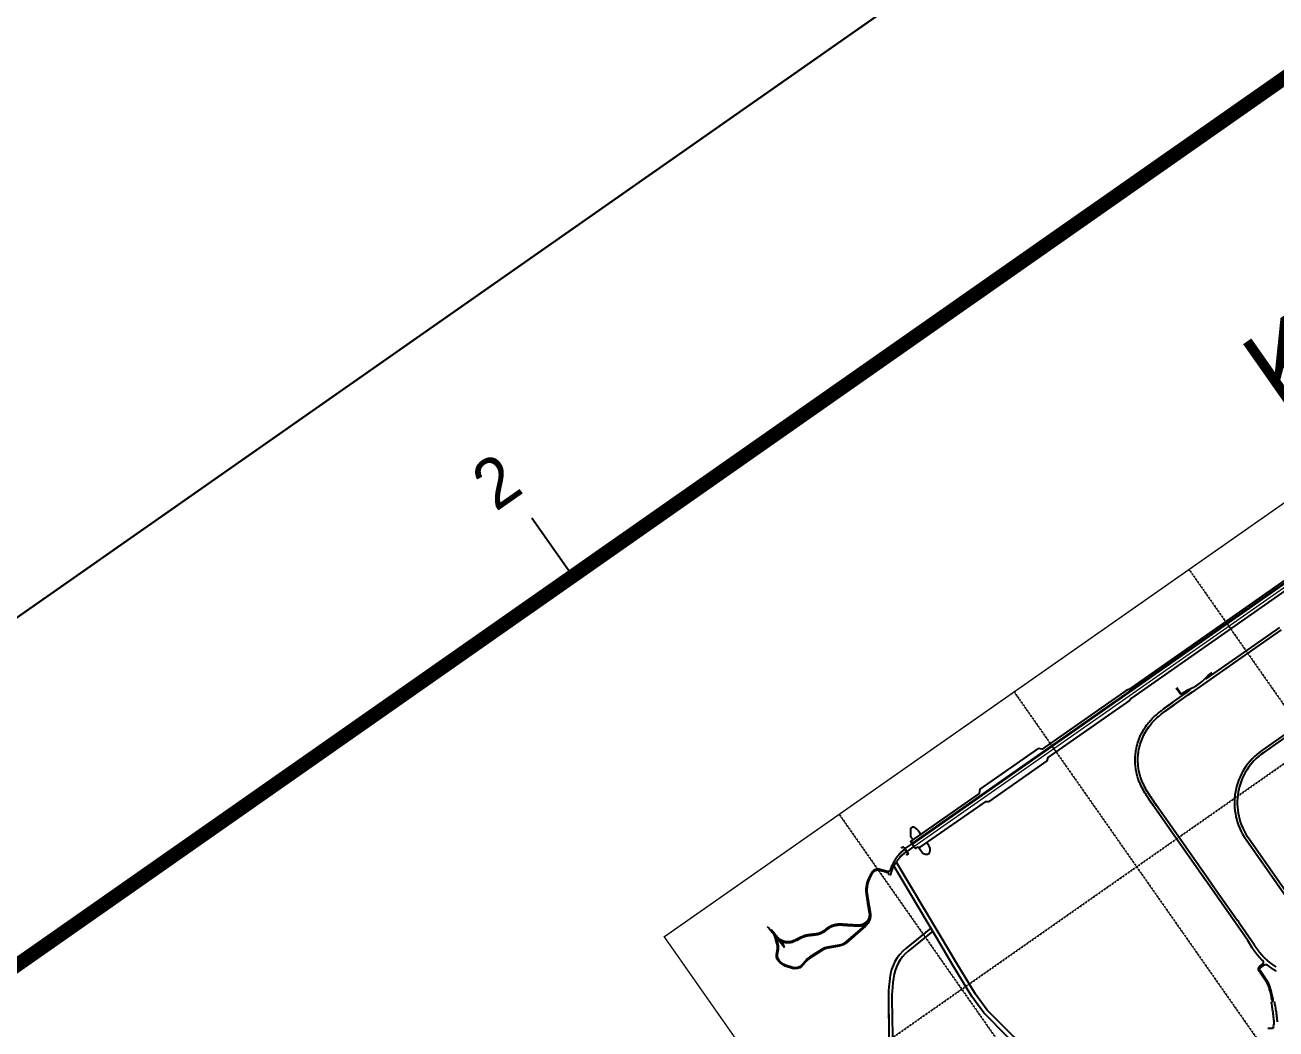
# Model space of a CAD drawing. Header units: millimetres. Extents: x 152904052 to 153933663, y 538271515 to 539240469.
# Drawn here: x 153434299 to 153522164, y 539100074 to 539170620 of the extents above; entities that cross this region are included whole.
import ezdxf
from ezdxf.enums import TextEntityAlignment as Align

# ---------------------------------------------------------------- set-up
doc = ezdxf.new("R2010")
doc.units = ezdxf.units.MM
doc.linetypes.add('HIDDEN', pattern=[5.08, 2.54, -2.54])
doc.layers.add('BORD', color=7, linetype='Continuous')
doc.layers.add('e-wire', color=4, linetype='Continuous')
doc.styles.add('IIAC FONT', font='Gulim.ttf')
doc.styles.add('굴림', font='Gulim.ttf')

# ---------------------------------------------------------------- blocks, each defined once
blk = doc.blocks.new('SHEET')
at = {"layer": 'e-wire', "color": 1, "true_color": 0xff0000}
blk.add_lwpolyline([(0, 0), (841, 0), (841, -594), (0, -594)], close=True, dxfattribs=at)

msp = doc.modelspace()

# ---------------------------------------------------------------- linework, layer by layer
at = {"layer": 'BORD', "color": 8, "linetype": 'HIDDEN', "ltscale": 5}
for p, q in [((153487800.9, 539094263.9), (153610673.7, 539180300.3)), ((153516059.1, 539132362.1), (153567681, 539058638.4)), ((153503771.8, 539123758.4), (153555393.7, 539050034.8)), ((153491484.5, 539115154.8), (153543106.4, 539041431.1))]:
    msp.add_line(p, q, dxfattribs=at)
at = {"layer": 'BORD'}
msp.add_line((153469903.2, 539135992.9), (153472771.1, 539131897.1), dxfattribs=at)
msp.add_lwpolyline([(153244756.3, 538271514.8), (153933663.1, 538753892.5), (153592958.7, 539240468.9), (152904051.9, 538758091.1)], close=True, dxfattribs=at)
for points, const_width in [([(153253763.5, 538302237.2), (152936002.2, 538756047.4), (153588047.2, 539212614.3), (153905808.6, 538758804)], 1000), ([(153479197.2, 539106551.1), (153602070.1, 539192587.6), (153653691.9, 539118863.9), (153530819.1, 539032827.5)], 100)]:
    msp.add_lwpolyline(points, close=True, dxfattribs=dict(at, const_width=const_width))
at = {"layer": 'BORD', "color": 133}
for points in [[(153554996.9, 539142649.5), (153537634.5, 539141035.2, 0.1302747), (153535229.4, 539140152.4), (153496595.8, 539113099.4)], [(153555015.4, 539142450.4), (153554741.3, 539142157.7), (153550360.2, 539141750.4), (153550161.9, 539141722.9), (153543988.6, 539141148.9), (153537679.4, 539140552.3, 0.1302752), (153535507.6, 539139755.1), (153512021.4, 539123309), (153511884, 539123156.6)]]:
    msp.add_lwpolyline(points, format="xyb", dxfattribs=at)
at = {"layer": 'BORD', "color": 137, "lineweight": 0, "flags": 128}
msp.add_lwpolyline([(153555004, 539142572.8), (153537641.6, 539140958.5, 0.1302747), (153535273.5, 539140089.3), (153496639.9, 539113036.3)], format="xyb", dxfattribs=at)
at = {"layer": 'BORD', "color": 133}
for points in [[(153535157.4, 539140268.7), (153511828, 539123934.1), (153511637.7, 539123857)], [(153511637.7, 539123857), (153505739.9, 539119727.1), (153505452.2, 539119789.4), (153501356.5, 539116921.4), (153501316.6, 539116629.7), (153496506.6, 539113261.5)], [(153511884, 539123156.6), (153506150, 539119141.4), (153506066.5, 539118912), (153501970.8, 539116044.1), (153501726.7, 539116044), (153497149.4, 539112838.8), (153496943.3, 539112834.9)], [(153496660.2, 539113369.1), (153496653.8, 539113379.9), (153496637.8, 539113406.6), (153496624, 539113429.5), (153496612, 539113449.2), (153496601.8, 539113466.1), (153496593.1, 539113480.5), (153496585.6, 539113492.9), (153496579.1, 539113503.6), (153496573.4, 539113513.2), (153496568.5, 539113521.7), (153496564.2, 539113529.4), (153496560.3, 539113536.4), (153496556.9, 539113542.8), (153496553.8, 539113548.8), (153496550.9, 539113554.7), (153496548, 539113560.4), (153496545.3, 539113566.2), (153496542.5, 539113572.1), (153496539.8, 539113578.1), (153496537.2, 539113584.2), (153496534.7, 539113590.4), (153496532.3, 539113596.6), (153496530.1, 539113603), (153496528, 539113609.3), (153496526.1, 539113615.9), (153496524.4, 539113623), (153496522.9, 539113631), (153496521.5, 539113640.5), (153496520.2, 539113651.9), (153496519.1, 539113665.7), (153496518, 539113682.3), (153496516.9, 539113702.2), (153496515.9, 539113725.6), (153496514.9, 539113752), (153496514, 539113780.5), (153496513.2, 539113810.3), (153496512.4, 539113840.6), (153496511.8, 539113870.7), (153496511.3, 539113899.7), (153496510.8, 539113926.9), (153496510.6, 539113951.5), (153496510.4, 539113973.6), (153496510.4, 539113993.4), (153496510.5, 539114011.1), (153496510.6, 539114026.7), (153496510.9, 539114040.6), (153496511.2, 539114052.8), (153496511.5, 539114063.6), (153496511.9, 539114073), (153496512.4, 539114081.4), (153496512.9, 539114088.8), (153496513.5, 539114095.5), (153496514.1, 539114101.7), (153496514.9, 539114107.4), (153496515.7, 539114112.9), (153496516.7, 539114118.4), (153496517.7, 539114124), (153496519, 539114129.7), (153496520.3, 539114135.6), (153496521.8, 539114141.4), (153496523.5, 539114147.3), (153496525.4, 539114153.2), (153496527.4, 539114159), (153496529.7, 539114164.8), (153496532.2, 539114170.4), (153496534.9, 539114175.9), (153496537.8, 539114181.3), (153496540.8, 539114186.6), (153496543.9, 539114191.6), (153496547.2, 539114196.5), (153496550.4, 539114201.2), (153496553.7, 539114205.6), (153496557, 539114209.8), (153496560.2, 539114213.8), (153496563.6, 539114217.5), (153496567, 539114221.2), (153496570.4, 539114224.7), (153496574, 539114228.1), (153496577.7, 539114231.4), (153496581.6, 539114234.7), (153496585.6, 539114237.9), (153496589.8, 539114241.2), (153496594.2, 539114244.4), (153496598.8, 539114247.5), (153496603.6, 539114250.5), (153496608.6, 539114253.4), (153496613.8, 539114256.2), (153496619.2, 539114258.9), (153496624.8, 539114261.4), (153496630.6, 539114263.7), (153496636.5, 539114265.8), (153496642.7, 539114267.8), (153496648.9, 539114269.5), (153496655.3, 539114270.9), (153496661.8, 539114272.1), (153496668.4, 539114273), (153496675, 539114273.6), (153496681.7, 539114274), (153496688.4, 539114274), (153496695.1, 539114273.7), (153496701.8, 539114273.2), (153496708.5, 539114272.4), (153496715.2, 539114271.3), (153496721.7, 539114269.8), (153496728.2, 539114268.1), (153496734.6, 539114266.2), (153496740.9, 539114264), (153496747.1, 539114261.6), (153496753.2, 539114259.1), (153496759.1, 539114256.4), (153496764.9, 539114253.6), (153496770.6, 539114250.8), (153496776.1, 539114247.9), (153496781.6, 539114244.9), (153496787, 539114241.8), (153496792.4, 539114238.5), (153496798, 539114235), (153496803.6, 539114231.3), (153496809.5, 539114227.3), (153496815.7, 539114223), (153496822.1, 539114218.4), (153496828.8, 539114213.4), (153496835.7, 539114208.2), (153496842.8, 539114202.7), (153496850, 539114197.1), (153496857.3, 539114191.3), (153496864.6, 539114185.4), (153496871.9, 539114179.4), (153496879.1, 539114173.4), (153496886.1, 539114167.4), (153496893.1, 539114161.4), (153496900, 539114155.4), (153496906.7, 539114149.3), (153496913.3, 539114143.3), (153496919.8, 539114137.3), (153496926.1, 539114131.3), (153496932.2, 539114125.2), (153496938.1, 539114119.2), (153496944, 539114113.2), (153496949.7, 539114107.2), (153496955.3, 539114101.2), (153496960.9, 539114095.2), (153496966.4, 539114089.1), (153496971.8, 539114083), (153496977.3, 539114076.8), (153496983, 539114070.2), (153496989.2, 539114062.6), (153496996.3, 539114053.7), (153497004.4, 539114043.1), (153497013.9, 539114030.3), (153497024.9, 539114014.8), (153497037.9, 539113996.2), (153497053.1, 539113974.2), (153497070.6, 539113948.6), (153497090.7, 539113919.1), (153497113.6, 539113885.7), (153497139.5, 539113848.2), (153497168.6, 539113806.4), (153497201.1, 539113760.2), (153497206.9, 539113751.9)], [(153496611.4, 539113335), (153496617.2, 539113326.8), (153496518.3, 539113257.5), (153496552.2, 539113161.6), (153496788.5, 539112824.1), (153496852.6, 539112771.3), (153496943.3, 539112834.9), (153496949.1, 539112826.7), (153496852.4, 539112759), (153496780.3, 539112818.4), (153496544, 539113155.9), (153496506.6, 539113261.5)], [(153497068.1, 539112837.2), (153497335.1, 539112463), (153497369.7, 539112433.9), (153497400.4, 539112412), (153497465.3, 539112378.5), (153497543.5, 539112356.1), (153497613.8, 539112349.5), (153497687.6, 539112358.5), (153497737.8, 539112371.6), (153497793.4, 539112397.2), (153497814.5, 539112414.8), (153497835.8, 539112445.7), (153497852.4, 539112487.3), (153497861.1, 539112528.6), (153497870.5, 539112608.2), (153497872.8, 539112680.4), (153497868.3, 539112748.3), (153497850.2, 539112822.7), (153497828, 539112875.8), (153497769.2, 539112975), (153497627.6, 539113173.6)], [(153496587.6, 539113093.6), (153496091.2, 539112746)], [(153496732, 539112887.4), (153496235.6, 539112539.8)]]:
    msp.add_lwpolyline(points, dxfattribs=at)
at = {"layer": 'BORD', "color": 137, "lineweight": 0, "flags": 128}
msp.add_lwpolyline([(153496738.6, 539112895.4), (153529551.2, 539135872.2)], dxfattribs=at)
at = {"layer": 'BORD', "color": 137, "ltscale": 10, "flags": 128}
for points in [[(153519644.3, 539126337.9), (153522429.5, 539128288.1)], [(153519756.2, 539126178.2), (153522541.3, 539128128.4)], [(153517268.4, 539124674.3), (153519644.3, 539126337.9)], [(153515988.1, 539123539.8), (153519756.2, 539126178.2)], [(153515150.7, 539124039.9), (153515445.8, 539123618.5)], [(153515195.8, 539124071.5), (153515490.9, 539123650)], [(153515220.9, 539123240.6), (153516122.4, 539123871.9)], [(153515332.8, 539123080.9), (153516328.9, 539123778.4)], [(153515876.2, 539123699.5), (153516122.4, 539123871.9)], [(153516932.5, 539124457.4), (153516441, 539124113.3)], [(153512270.8, 539118924.5), (153512270.5, 539118997.2), (153512273.3, 539119129), (153512276.6, 539119201.9), (153512286, 539119333.5), (153512293, 539119406.1), (153512308.9, 539119537), (153512319.5, 539119609.3), (153512341.9, 539119739.2), (153512356.1, 539119810.8), (153512385, 539119939.5), (153512402.8, 539120010.3), (153512438.1, 539120137.3), (153512459.4, 539120207.2), (153512500.9, 539120332.3), (153512525.7, 539120401), (153512573.5, 539120523.9), (153512601.6, 539120591.2), (153512655.5, 539120711.6), (153512687, 539120777.5), (153512746.8, 539120895), (153512781.6, 539120959.2), (153512847.2, 539121073.6), (153512885.1, 539121135.9), (153512956.3, 539121246.9), (153512997.3, 539121307.3), (153513074, 539121414.6), (153513117.8, 539121472.7), (153513178.3, 539121549.5), (153513200.3, 539121576.6), (153513246.7, 539121632.1), (153513333.4, 539121731.2), (153513382.6, 539121784.8), (153513473.4, 539121879.8), (153513524.6, 539121931.2), (153513619, 539122022.3), (153513671.9, 539122071.6), (153513769.3, 539122159.3), (153513823.6, 539122206.6), (153513923.5, 539122291.1), (153513979, 539122336.7), (153514080.9, 539122418.4), (153514137.3, 539122462.6), (153514240.8, 539122541.9), (153514297.8, 539122584.8), (153514402.5, 539122662.2), (153514460, 539122704.2), (153514565.5, 539122780.1), (153514623.3, 539122821.3), (153514729.3, 539122896.2), (153514787.2, 539122936.8), (153514893.2, 539123011.2), (153514906.7, 539123020.6), (153515220.9, 539123240.6)], [(153513310.4, 539121402.1), (153513330.5, 539121427.7), (153513350.8, 539121452.6), (153513394.9, 539121505.4), (153513478.7, 539121601.1), (153513524.9, 539121651.5), (153513613, 539121743.6), (153513661.4, 539121792.2), (153513753.2, 539121880.8), (153513803.6, 539121927.8), (153513898.6, 539122013.3), (153513950.7, 539122058.6), (153514048.4, 539122141.3), (153514101.9, 539122185.4), (153514202, 539122265.6), (153514256.7, 539122308.5), (153514358.7, 539122386.6), (153514414.4, 539122428.5), (153514517.9, 539122505), (153514574.4, 539122546.2), (153514679, 539122621.5), (153514736.2, 539122662.2), (153514841.6, 539122736.8), (153514899.2, 539122777.2), (153515005.1, 539122851.5), (153515018.6, 539122860.9), (153515332.8, 539123080.9)], [(153515560.5, 539123637.7), (153515563.5, 539123639.8)], [(153515595.1, 539123594.8), (153515592.1, 539123592.7)], [(153512465.8, 539118927), (153512465.8, 539118927.4), (153512465.5, 539118995.5), (153512468.2, 539119122.5), (153512471.3, 539119190.5), (153512480.3, 539119317.2), (153512486.8, 539119385), (153512502.2, 539119511.1), (153512512.1, 539119578.5), (153512533.7, 539119703.6), (153512546.9, 539119770.5), (153512574.7, 539119894.4), (153512591.3, 539119960.4), (153512625.3, 539120082.8), (153512645.2, 539120148), (153512685.2, 539120268.5), (153512708.3, 539120332.6), (153512754.3, 539120450.9), (153512780.6, 539120513.8), (153512832.5, 539120629.7), (153512861.9, 539120691.2), (153512919.5, 539120804.3), (153512951.9, 539120864.3), (153513015.1, 539120974.4), (153513050.5, 539121032.6), (153513119.1, 539121139.5), (153513157.3, 539121195.9), (153513231.2, 539121299.2), (153513261.2, 539121339)], [(153513261.2, 539121339), (153513310.4, 539121402.1)], [(153512281, 539118689.8), (153512278.6, 539118719.5), (153512274.7, 539118792.3), (153512270.8, 539118924.2), (153512270.8, 539118924.5)], [(153512912.4, 539116744), (153512887.2, 539116787.6), (153512852, 539116850.5), (153512790, 539116965.9), (153512756.8, 539117030), (153512698.6, 539117147.7), (153512667.8, 539117213.2), (153512614.1, 539117333.2), (153512585.9, 539117400.2), (153512537.4, 539117522.6), (153512512.3, 539117590.6), (153512491.1, 539117651.2), (153512472.4, 539117707), (153512469.4, 539117716.4), (153512447.7, 539117785.4), (153512411.4, 539117912.2), (153512393.1, 539117982.8), (153512363.1, 539118111.2), (153512348.3, 539118182.7), (153512324.8, 539118312.5), (153512313.6, 539118384.6), (153512296.6, 539118515.4), (153512289, 539118588), (153512281, 539118689.8)], [(153513213.1, 539116620.6), (153513156.3, 539116713.4), (153513120.8, 539116773), (153513056.7, 539116883.9), (153513023, 539116944.2), (153512962.5, 539117056.8), (153512930.8, 539117118), (153512874.3, 539117232.4), (153512845, 539117294.6), (153512793, 539117410.9), (153512766.4, 539117474), (153512719.6, 539117592.2), (153512695.8, 539117656.6), (153512675.6, 539117714.4), (153512657.6, 539117768.1), (153512655.1, 539117775.8), (153512634.5, 539117841.5), (153512599.5, 539117963.5), (153512582.4, 539118029.5), (153512553.6, 539118153.2), (153512539.8, 539118219.9), (153512517.1, 539118344.8), (153512506.7, 539118412.1), (153512490.3, 539118538.1), (153512483.2, 539118605.8), (153512473.2, 539118732.4), (153512469.5, 539118800.5), (153512465.8, 539118927)], [(153514692.3, 539114135.1), (153513612.1, 539115677.8), (153513545.1, 539115773.5), (153513504.7, 539115831.5), (153513430.6, 539115938), (153513390.3, 539115996.4), (153513317, 539116103.7), (153513277.2, 539116162.6), (153513205.1, 539116271), (153513166, 539116330.7), (153513095.6, 539116440.4), (153513057.6, 539116501.1), (153512989.4, 539116612.4), (153512952.7, 539116674.1), (153512887.3, 539116787.4), (153512852.1, 539116850.3), (153512790.1, 539116965.7), (153512756.9, 539117029.8), (153512698.7, 539117147.5), (153512667.9, 539117213), (153512614.2, 539117333), (153512586, 539117400), (153512537.5, 539117522.4), (153512516.4, 539117579.7)], [(153514852, 539114247), (153513771.9, 539115789.6), (153513705, 539115885.2), (153513664.7, 539115942.9), (153513591, 539116049), (153513551.1, 539116106.8), (153513478.4, 539116213.2), (153513439.2, 539116271.2), (153513367.9, 539116378.4), (153513329.7, 539116436.8), (153513260.3, 539116544.9), (153513223.3, 539116603.8), (153513156.3, 539116713.2), (153513120.9, 539116772.8), (153513056.8, 539116883.7), (153513023.1, 539116944), (153512962.6, 539117056.6), (153512930.9, 539117117.8), (153512874.4, 539117232.2), (153512845.1, 539117294.4), (153512793.1, 539117410.7), (153512766.5, 539117473.8), (153512719.7, 539117592), (153512695.9, 539117656.4), (153512682.1, 539117695.7)], [(153517375.8, 539110642.7), (153514852, 539114247)], [(153519465.3, 539107663), (153519498, 539107685.9)], [(153519555.4, 539107604), (153519498, 539107685.9)], [(153519522.6, 539107581), (153519555.4, 539107604)], [(153519804.7, 539107178.3), (153519522.6, 539107581)], [(153520176.4, 539106298.7), (153519640.8, 539107063.5)], [(153521841.3, 539104650.5), (153521838.4, 539104652.6), (153521830.6, 539104658.4), (153521822.8, 539104664.3), (153521815, 539104670.2), (153521807.2, 539104676), (153521799.5, 539104682), (153521791.7, 539104687.9), (153521784, 539104693.8), (153521776.2, 539104699.8), (153521768.5, 539104705.8), (153521760.8, 539104711.8), (153521753.2, 539104717.8), (153521745.5, 539104723.9), (153521737.8, 539104729.9), (153521730.2, 539104736), (153521722.6, 539104742.1), (153521715, 539104748.2), (153521707.4, 539104754.3), (153521699.8, 539104760.5), (153521692.2, 539104766.6), (153521684.7, 539104772.8), (153521677.1, 539104779), (153521669.6, 539104785.3), (153521662.1, 539104791.5), (153521654.6, 539104797.8), (153521647.1, 539104804), (153521639.7, 539104810.3), (153521632.2, 539104816.6), (153521624.8, 539104823), (153521617.4, 539104829.3), (153521610, 539104835.7), (153521602.6, 539104842), (153521595.2, 539104848.4), (153521587.8, 539104854.9), (153521580.5, 539104861.3), (153521573.2, 539104867.7), (153521565.9, 539104874.2), (153521558.6, 539104880.7), (153521551.3, 539104887.2), (153521544, 539104893.7), (153521536.8, 539104900.3), (153521529.5, 539104906.8), (153521522.3, 539104913.4), (153521515.1, 539104920), (153521507.9, 539104926.6), (153521500.8, 539104933.2), (153521493.6, 539104939.9), (153521486.5, 539104946.5), (153521479.3, 539104953.2), (153521472.2, 539104959.9), (153521465.1, 539104966.6), (153521458.1, 539104973.3), (153521451, 539104980.1), (153521444, 539104986.8), (153521436.9, 539104993.6), (153521429.9, 539105000.4), (153521422.9, 539105007.2), (153521415.9, 539105014), (153521409, 539105020.9), (153521402, 539105027.7), (153521395.1, 539105034.6), (153521388.2, 539105041.5), (153521381.3, 539105048.4), (153521374.4, 539105055.3), (153521367.6, 539105062.3), (153521360.7, 539105069.2), (153521353.9, 539105076.2), (153521347.1, 539105083.2), (153521340.3, 539105090.2), (153521333.5, 539105097.2), (153521326.7, 539105104.2), (153521320, 539105111.3), (153521313.2, 539105118.4), (153521306.5, 539105125.5), (153521299.8, 539105132.6), (153521293.1, 539105139.7), (153521286.5, 539105146.8), (153521279.8, 539105154), (153521273.2, 539105161.1), (153521266.6, 539105168.3), (153521260, 539105175.5), (153521253.4, 539105182.7), (153521246.9, 539105190), (153521240.3, 539105197.2), (153521233.8, 539105204.5), (153521227.3, 539105211.7), (153521220.8, 539105219), (153521215.4, 539105225.1), (153521214.3, 539105226.3), (153521207.9, 539105233.7), (153521201.4, 539105241), (153521195, 539105248.3), (153521188.6, 539105255.7), (153521182.2, 539105263.1), (153521175.8, 539105270.5), (153521169.4, 539105277.9), (153521163.1, 539105285.4), (153521156.8, 539105292.8), (153521150.4, 539105300.3), (153521144.1, 539105307.8), (153521137.8, 539105315.3), (153521131.6, 539105322.8), (153521125.3, 539105330.3), (153521119, 539105337.9), (153521112.8, 539105345.4), (153521106.6, 539105353), (153521100.4, 539105360.6), (153521094.2, 539105368.2), (153521088, 539105375.8), (153521081.8, 539105383.4), (153521075.6, 539105391.1), (153521069.5, 539105398.7), (153521063.4, 539105406.4), (153521057.2, 539105414.1), (153521051.1, 539105421.8), (153521045, 539105429.5), (153521038.9, 539105437.2), (153521032.8, 539105444.9), (153521026.8, 539105452.7), (153521020.7, 539105460.4), (153521014.7, 539105468.2), (153521008.6, 539105476), (153521002.6, 539105483.8), (153520996.6, 539105491.6), (153520990.6, 539105499.4), (153520984.6, 539105507.2), (153520978.6, 539105515), (153520972.7, 539105522.9), (153520966.7, 539105530.7), (153520960.7, 539105538.6), (153520954.8, 539105546.5), (153520948.9, 539105554.3), (153520942.9, 539105562.2), (153520937, 539105570.1), (153520931.1, 539105578.1), (153520925.2, 539105586), (153520919.3, 539105593.9), (153520913.4, 539105601.8), (153520907.5, 539105609.8), (153520901.7, 539105617.7), (153520895.8, 539105625.7), (153520889.9, 539105633.7), (153520884.1, 539105641.7), (153520878.3, 539105649.7), (153520872.4, 539105657.7), (153520866.6, 539105665.7), (153520860.8, 539105673.7), (153520854.9, 539105681.7), (153520849.1, 539105689.7), (153520843.3, 539105697.8), (153520837.5, 539105705.8), (153520831.7, 539105713.9), (153520825.9, 539105721.9), (153520820.2, 539105730), (153520814.4, 539105738), (153520808.6, 539105746.1), (153520802.8, 539105754.2), (153520797, 539105762.3), (153520791.3, 539105770.4), (153520785.5, 539105778.5), (153520779.8, 539105786.6), (153520774, 539105794.7), (153520768.3, 539105802.8), (153520762.5, 539105810.9), (153520756.8, 539105819), (153520751, 539105827.2), (153520745.3, 539105835.3), (153520739.5, 539105843.4), (153520733.8, 539105851.6), (153520728.1, 539105859.7), (153520722.3, 539105867.9), (153520716.6, 539105876), (153520710.9, 539105884.2), (153520705.1, 539105892.4), (153520699.4, 539105900.5), (153520693.7, 539105908.7), (153520687.9, 539105916.9), (153520682.2, 539105925), (153520676.5, 539105933.2), (153520670.7, 539105941.4), (153520665, 539105949.6), (153520659.3, 539105957.8), (153520653.5, 539105965.9), (153520647.8, 539105974.1), (153520647.4, 539105974.8), (153519804.6, 539107178.3)], [(153522170.7, 539104429.7), (153522162.3, 539104434.7), (153522154, 539104439.8), (153522145.6, 539104444.9), (153522137.3, 539104450), (153522129, 539104455.1), (153522120.7, 539104460.2), (153522112.4, 539104465.4), (153522104.2, 539104470.6), (153522095.9, 539104475.8), (153522087.7, 539104481), (153522079.4, 539104486.3), (153522071.2, 539104491.5), (153522063, 539104496.8), (153522054.8, 539104502.1), (153522046.6, 539104507.4), (153522038.4, 539104512.8), (153522030.3, 539104518.2), (153522022.1, 539104523.5), (153522014, 539104528.9), (153522005.9, 539104534.4), (153521997.8, 539104539.8), (153521989.7, 539104545.3), (153521981.6, 539104550.7), (153521973.5, 539104556.2), (153521965.5, 539104561.7), (153521957.5, 539104567.3), (153521949.4, 539104572.8), (153521941.4, 539104578.4), (153521933.4, 539104584), (153521925.4, 539104589.6), (153521917.4, 539104595.2), (153521909.5, 539104600.9), (153521901.5, 539104606.6), (153521893.6, 539104612.2), (153521885.7, 539104618), (153521877.8, 539104623.7), (153521869.9, 539104629.4), (153521862, 539104635.2), (153521854.1, 539104641), (153521846.3, 539104646.8), (153521841.3, 539104650.5)]]:
    msp.add_lwpolyline(points, dxfattribs=at)
for points in [[(153518742, 539125708.6, 0.0002874), (153518742.1, 539125708.6)], [(153516932.5, 539124457.4), (153516932.6, 539124457.5, 0.062229), (153517219.5, 539124716.9), (153517220.1, 539124717.6, -0.062229), (153517622.9, 539125081.8), (153517677.6, 539125120.1)], [(153517261.7, 539124681.6, 0.882834), (153517268.4, 539124674.3)], [(153517261.7, 539124681.6), (153517261.8, 539124681.7, -0.062229), (153517654.4, 539125036.8), (153517709.1, 539125075.1)], [(153516441, 539124113.3), (153516441, 539124113.2, -0.062229), (153516099, 539123932.4), (153516098.2, 539123932, 0.062229), (153515618.2, 539123678.1), (153515563.5, 539123639.8)], [(153516117.8, 539123880.6), (153516117.7, 539123880.6, 0.062229), (153515649.8, 539123633.1), (153515595.1, 539123594.8)], [(153516441, 539124113.3), (153516441, 539124113.2, -0.062229), (153516099, 539123932.4), (153516098.2, 539123932, 0.0365927), (153515808, 539123797, 0.0365927)], [(153516122.4, 539123871.9, 0.882834), (153516117.8, 539123880.6)], [(153515445.8, 539123618.5, 0.4142136), (153515592.1, 539123592.7, 0.4142136)], [(153515490.9, 539123650, 0.4142136), (153515560.5, 539123637.7)], [(153519640.8, 539107063.6), (153517226.1, 539110512.2), (153517216.3, 539110530.3, 0.0294794), (153517215.7, 539110531.3), (153514692.3, 539114135.1)], [(153519465.3, 539107663), (153517949.4, 539109823.5, -0.0002368), (153517949.4, 539109823.5), (153517375.8, 539110642.7)], [(153521918, 539101962.5, 0.0023058), (153521900.2, 539102051.9, 0.002656), (153521859.4, 539102247.2, 0.0050363), (153521815.6, 539102441.5, 0.0026561), (153521768.8, 539102635.5, 0.0050362), (153521719.1, 539102828.3, 0.000633), (153521706.7, 539102874.2), (153521674.4, 539102991.5, 0.085682), (153521462.5, 539103441.7), (153520976.9, 539104135.1, -0.4142136), (153521040.8, 539104497.3), (153521223.1, 539104624.9, 0.4646085), (153521243.7, 539104853.2), (153521200.3, 539104897.2), (153521193, 539104904.5), (153521185.8, 539104911.9), (153521178.6, 539104919.3), (153521171.4, 539104926.7), (153521164.2, 539104934.1), (153521157.1, 539104941.6), (153521150, 539104949), (153521142.8, 539104956.5), (153521135.7, 539104964), (153521128.7, 539104971.5), (153521121.6, 539104979), (153521114.6, 539104986.6), (153521107.5, 539104994.2), (153521100.5, 539105001.7), (153521093.5, 539105009.3), (153521086.6, 539105016.9), (153521079.6, 539105024.6), (153521072.7, 539105032.2), (153521065.7, 539105039.9), (153521058.8, 539105047.5), (153521052, 539105055.2), (153521045.1, 539105062.9), (153521039.4, 539105069.4), (153521038.2, 539105070.7), (153521031.4, 539105078.4), (153521024.6, 539105086.2), (153521017.8, 539105093.9), (153521011.1, 539105101.7), (153521004.3, 539105109.5), (153520997.6, 539105117.3), (153520990.9, 539105125.1), (153520984.2, 539105132.9), (153520977.6, 539105140.8), (153520970.9, 539105148.6), (153520964.3, 539105156.5), (153520957.7, 539105164.4), (153520951.1, 539105172.3), (153520944.5, 539105180.2), (153520938, 539105188.1), (153520931.4, 539105196), (153520924.9, 539105203.9), (153520918.4, 539105211.9), (153520911.9, 539105219.8), (153520905.4, 539105227.8), (153520899, 539105235.7), (153520892.6, 539105243.7), (153520886.1, 539105251.7), (153520879.7, 539105259.7), (153520873.4, 539105267.7), (153520867, 539105275.7), (153520860.6, 539105283.7), (153520854.3, 539105291.8), (153520848, 539105299.8), (153520841.7, 539105307.9), (153520835.4, 539105315.9), (153520829.1, 539105324), (153520822.9, 539105332), (153520816.6, 539105340.1), (153520810.4, 539105348.2), (153520804.2, 539105356.3), (153520798, 539105364.4), (153520791.8, 539105372.5), (153520785.6, 539105380.6), (153520779.5, 539105388.7), (153520773.3, 539105396.8), (153520767.2, 539105404.9), (153520761, 539105413.1), (153520754.9, 539105421.2), (153520748.8, 539105429.4), (153520742.8, 539105437.5), (153520736.7, 539105445.6), (153520730.6, 539105453.8), (153520724.6, 539105462), (153520718.5, 539105470.1), (153520712.5, 539105478.3), (153520706.5, 539105486.5), (153520700.5, 539105494.6), (153520694.5, 539105502.8), (153520688.5, 539105511), (153520682.6, 539105519.1), (153520676.6, 539105527.3), (153520670.7, 539105535.5), (153520664.7, 539105543.7), (153520658.8, 539105551.9), (153520652.8, 539105560.1), (153520646.9, 539105568.3), (153520641, 539105576.5), (153520635.1, 539105584.7), (153520629.2, 539105592.9), (153520623.3, 539105601.1), (153520617.5, 539105609.4), (153520611.6, 539105617.6), (153520605.7, 539105625.8), (153520599.9, 539105634), (153520594, 539105642.2), (153520588.2, 539105650.4), (153520582.4, 539105658.7), (153520576.5, 539105666.9), (153520570.7, 539105675.1), (153520564.9, 539105683.3), (153520559.1, 539105691.5), (153520553.3, 539105699.8), (153520547.5, 539105708), (153520541.7, 539105716.2), (153520535.9, 539105724.4), (153520530.1, 539105732.6), (153520524.4, 539105740.8), (153520518.6, 539105749.1), (153520512.8, 539105757.3), (153520507, 539105765.5), (153520501.3, 539105773.7), (153520495.5, 539105781.9), (153520491.2, 539105788), (153520176.3, 539106298.7)], [(153521992, 539101976.4, 0.0022083), (153521974.8, 539102062.7, 0.002656), (153521933.8, 539102259, 0.0050363), (153521889.7, 539102454.9, 0.0026561), (153521842.6, 539102649.8, 0.0050362), (153521792.5, 539102844.2, 0.0006849), (153521779, 539102894.1), (153521746.7, 539103011.5, 0.085682), (153521523.9, 539103484.8), (153521041.3, 539104174.1, -0.4142136), (153521078.1, 539104383), (153521368.5, 539104586.3, -0.332828), (153521548.2, 539104580.6), (153521583.7, 539104552.2), (153521591.8, 539104545.8), (153521599.9, 539104539.4), (153521608, 539104533), (153521616.1, 539104526.6), (153521624.2, 539104520.3), (153521632.4, 539104514), (153521640.6, 539104507.7), (153521648.7, 539104501.4), (153521656.9, 539104495.1), (153521665.1, 539104488.8), (153521673.4, 539104482.6), (153521681.6, 539104476.4), (153521689.9, 539104470.2), (153521698.2, 539104464), (153521706.4, 539104457.9), (153521714.7, 539104451.8), (153521723.1, 539104445.6), (153521731.4, 539104439.5), (153521739.7, 539104433.5), (153521748.1, 539104427.4), (153521756.5, 539104421.4), (153521764.9, 539104415.4), (153521773.3, 539104409.4), (153521781.7, 539104403.4), (153521790.1, 539104397.5), (153521798.6, 539104391.5), (153521807, 539104385.6), (153521815.5, 539104379.7), (153521824, 539104373.8), (153521832.5, 539104368), (153521841, 539104362.2), (153521849.5, 539104356.3), (153521858.1, 539104350.6), (153521866.6, 539104344.8), (153521875.2, 539104339), (153521883.8, 539104333.3), (153521892.4, 539104327.6), (153521901, 539104321.9), (153521909.6, 539104316.2), (153521918.3, 539104310.6), (153521926.9, 539104305), (153521935.6, 539104299.3), (153521944.2, 539104293.8), (153521952.9, 539104288.2), (153521961.6, 539104282.6), (153521970.4, 539104277.1), (153521979.1, 539104271.6), (153521987.8, 539104266.1), (153521996.6, 539104260.7), (153522005.4, 539104255.2), (153522014.2, 539104249.8), (153522022.9, 539104244.4), (153522031.8, 539104239), (153522040.6, 539104233.7), (153522049.4, 539104228.3), (153522058.3, 539104223), (153522067.1, 539104217.7), (153522076, 539104212.5), (153522084.9, 539104207.2), (153522093.8, 539104202), (153522102.7, 539104196.8), (153522111.6, 539104191.6), (153522120.5, 539104186.4), (153522129.5, 539104181.3), (153522138.5, 539104176.1), (153522147.4, 539104171), (153522156.4, 539104166), (153522165.4, 539104160.9)]]:
    msp.add_lwpolyline(points, format="xyb", dxfattribs=at)
at = {"layer": 'BORD', "color": 137, "ltscale": 3, "flags": 128}
for points in [[(153527960.7, 539124404.2), (153521160.8, 539119642.9, 0.4142136), (153520058.2, 539113389.6), (153526885.6, 539103638.8, 0.0406838), (153528244, 539102000.3, 0.0406838)], [(153521275.5, 539119479.1, 0.4142136), (153520222, 539113504.3), (153527049.4, 539103753.5, 0.0843538), (153530086.4, 539100678.5)]]:
    msp.add_lwpolyline(points, format="xyb", dxfattribs=at)
msp.add_lwpolyline([(153521275.5, 539119479.1), (153528458.9, 539124509)], dxfattribs=at)
at = {"layer": 'BORD', "color": 137, "flags": 128}
for points in [[(153496232.8, 539112543.7), (153496201.6, 539112522.7), (153496161.3, 539112494.7), (153496121.5, 539112465.9), (153496082.2, 539112436.5), (153496043.5, 539112406.3), (153496005.3, 539112375.5), (153495967.6, 539112344), (153495930.5, 539112311.8), (153495894, 539112279), (153495858.1, 539112245.5), (153495822.8, 539112211.4), (153495788.1, 539112176.7), (153495754, 539112141.4), (153495720.6, 539112105.4), (153495687.8, 539112068.9), (153495655.6, 539112031.8), (153495624.1, 539111994.1), (153495593.3, 539111955.9), (153495563.2, 539111917.2), (153495533.8, 539111877.9), (153495505.1, 539111838.1), (153495477, 539111797.7), (153495449.8, 539111756.9), (153495423.2, 539111715.6), (153495397.4, 539111673.9), (153495372.3, 539111631.7), (153495348, 539111589.1), (153495324.4, 539111546), (153495301.6, 539111502.5), (153495279.6, 539111458.6), (153495258.4, 539111414.4), (153495237.9, 539111369.7), (153495218.3, 539111324.7), (153495199.5, 539111279.4), (153495181.4, 539111233.7), (153495164.2, 539111187.8), (153495147.8, 539111141.5), (153495132.2, 539111094.9), (153495117.5, 539111048.1), (153495103.6, 539111001), (153495090.5, 539110953.7), (153495078.3, 539110906.2), (153495076.9, 539110900.1), (153494975.6, 539110934.3, 0.3175586), (153494865, 539111067.3), (153494815.3, 539111081.1), (153494767.2, 539111094.4), (153494670.8, 539111121.1), (153494622.6, 539111134.4), (153494478, 539111174.4), (153494429.8, 539111187.7), (153494333.4, 539111214.4), (153494326.7, 539111216.2), (153494287.8, 539111225.2), (153494241.6, 539111231.5), (153494195.2, 539111233.2), (153494148.8, 539111230.2), (153494103, 539111222.5), (153494058.1, 539111210.4), (153494014.7, 539111193.8), (153493973.1, 539111173), (153493933.9, 539111148.1), (153493897.3, 539111119.4), (153493863.8, 539111087.3), (153493833.6, 539111051.9), (153493807, 539111013.5), (153493789.4, 539110982.6), (153493784, 539110972.4), (153493668.5, 539110750.7), (153493654, 539110722.9), (153493645.7, 539110706.7), (153493623.9, 539110662.6), (153493603.2, 539110618), (153493583.7, 539110572.9), (153493565.3, 539110527.4), (153493548.1, 539110481.4), (153493532, 539110434.9), (153493517, 539110388.1), (153493503.3, 539110341), (153493490.7, 539110293.5), (153493479.4, 539110245.7), (153493469.2, 539110197.6), (153493460.2, 539110149.3), (153493452.4, 539110100.8), (153493445.9, 539110052.2), (153493440.6, 539110003.3), (153493436.5, 539109954.4), (153493433.6, 539109905.3), (153493431.9, 539109856.2), (153493431.5, 539109807.1), (153493432.3, 539109758), (153493434.3, 539109708.9), (153493437.6, 539109659.9), (153493442.1, 539109611), (153493447.8, 539109562.2), (153493454.7, 539109513.4), (153493458.1, 539109492), (153493462.7, 539109464.6), (153493470.9, 539109415.3), (153493487.3, 539109316.6), (153493495.5, 539109267.3), (153493503.7, 539109218), (153493511.9, 539109168.7), (153493520.1, 539109119.3), (153493528.3, 539109070), (153493536.5, 539109020.7), (153493544.8, 539108971.4), (153493561.2, 539108872.7), (153493569.4, 539108823.4), (153493577.6, 539108774.1), (153493585.8, 539108724.8), (153493602.2, 539108626.1), (153493610.4, 539108576.8), (153493626.8, 539108478.2), (153493635, 539108428.8), (153493643.2, 539108379.5), (153493651.4, 539108330.2), (153493659.6, 539108280.9), (153493663, 539108260.7), (153493667.5, 539108229.9), (153493672.5, 539108178.2), (153493674.3, 539108126.1), (153493672.8, 539108073.9), (153493668, 539108022), (153493660, 539107970.4), (153493648.8, 539107919.4), (153493634.4, 539107869.3), (153493617, 539107820.1), (153493596.5, 539107772.1), (153493573, 539107725.5), (153493546.7, 539107680.5), (153493517.6, 539107637.1), (153493485.8, 539107595.7), (153493451.6, 539107556.4), (153493414.9, 539107519.2), (153493376, 539107484.4), (153493335, 539107452.2), (153493292.1, 539107422.5), (153493247.4, 539107395.6), (153493201.1, 539107371.5), (153493153.4, 539107350.4), (153493104.4, 539107332.3), (153493054.5, 539107317.3), (153493003.7, 539107305.4), (153492952.2, 539107296.7), (153492900.3, 539107291.3), (153492848.2, 539107289.1), (153492796.5, 539107290.2), (153492787.5, 539107290.7), (153492745.7, 539107293.3), (153492695.8, 539107296.4), (153492645.9, 539107299.5), (153492596, 539107302.6), (153492546.1, 539107305.7), (153492446.3, 539107311.9), (153492396.4, 539107315), (153492346.5, 539107318.1), (153492296.6, 539107321.2), (153492246.7, 539107324.3), (153492196.8, 539107327.4), (153492146.9, 539107330.5), (153492097, 539107333.6), (153492047.1, 539107336.8), (153491997.2, 539107339.9), (153491947.3, 539107343), (153491897.4, 539107346.1), (153491847.5, 539107349.2), (153491797.6, 539107352.3), (153491747.7, 539107355.4), (153491697.8, 539107358.5), (153491647.9, 539107361.6), (153491621.9, 539107363.2), (153491598.7, 539107364.5), (153491549.7, 539107365.9), (153491500.9, 539107365.7), (153491452.1, 539107363.9), (153491403.4, 539107360.5), (153491354.8, 539107355.4), (153491306.4, 539107348.8), (153491258.3, 539107340.5), (153491210.5, 539107330.6), (153491163, 539107319.1), (153491116, 539107306.1), (153491069.4, 539107291.5), (153491023.3, 539107275.3), (153490977.8, 539107257.7), (153490932.8, 539107238.5), (153490888.6, 539107217.8), (153490845.1, 539107195.7), (153490802.3, 539107172.1), (153490760.4, 539107147.1), (153490719.3, 539107120.8), (153490679.1, 539107093), (153490639.7, 539107063.9), (153490626.4, 539107053.6), (153490600.7, 539107033.5), (153490561.4, 539107002.6), (153490522, 539106971.7), (153490486.6, 539106943.9), (153490482.3, 539106940.6), (153490441.4, 539106910), (153490399, 539106881), (153490355.5, 539106853.6), (153490310.9, 539106828), (153490265.4, 539106804.2), (153490218.9, 539106782.3), (153490171.6, 539106762.2), (153490123.5, 539106744), (153490074.7, 539106727.8), (153490025.4, 539106713.5), (153489975.5, 539106701.3), (153489925.1, 539106691), (153489874.6, 539106682.8), (153489851, 539106679.6), (153489824.1, 539106676.3), (153489774.5, 539106670.2), (153489724.9, 539106664.1), (153489675.3, 539106657.9), (153489625.6, 539106651.8), (153489576, 539106645.7), (153489526.4, 539106639.6), (153489476.8, 539106633.5), (153489427.1, 539106627.3), (153489377.5, 539106621.2), (153489327.9, 539106615.1), (153489294.7, 539106611), (153489279, 539106608.9), (153489230.7, 539106601.4), (153489183.1, 539106591.9), (153489135.8, 539106580.5), (153489089.1, 539106567.3), (153489042.9, 539106552.2), (153488997.3, 539106535.3), (153488952.4, 539106516.5), (153488924.1, 539106503.6), (153488907.9, 539106495.9), (153488862.7, 539106474.5), (153488817.5, 539106453.2), (153488681.9, 539106389.1), (153488636.7, 539106367.7), (153488501.1, 539106303.6), (153488455.9, 539106282.3), (153488365.4, 539106239.6), (153488319.8, 539106218), (153488272.8, 539106197.3), (153488224.5, 539106178.9), (153488175.3, 539106162.9), (153488125.3, 539106149.3), (153488074.8, 539106138.3), (153488036.2, 539106131.9), (153488023.7, 539106129.8), (153487972.3, 539106123.9), (153487920.7, 539106120.6), (153487868.9, 539106119.8), (153487817.2, 539106121.7), (153487765.7, 539106126.1), (153487714.4, 539106133.1), (153487663.5, 539106142.6), (153487641.9, 539106147.8)], [(153493551.6, 539108921.9), (153493666.3, 539108243, -0.2607682), (153493326.4, 539107291), (153492005.1, 539106137.4, -0.1392175), (153491493.8, 539105896.1), (153490683.4, 539105761.6, 0.1012548), (153490322.2, 539105623.1), (153489432.2, 539105055.1, 0.0628616), (153489207.9, 539104868.5), (153488859.9, 539104496.2, -0.2920977), (153488197.7, 539104326.5), (153487769.8, 539104467.2, -0.0821955), (153487470.3, 539104623.8), (153487336.8, 539104724.3, -0.2714428), (153487089.7, 539105317), (153487141.2, 539105696.3, 0.104098), (153487112.5, 539106092.8), (153486989.5, 539106520.7, 0.0458598), (153486925.4, 539106685.3, 0.0458598)], [(153493482.6, 539108910.3), (153493597.2, 539108231.4, -0.2607682), (153493280.4, 539107343.7), (153491959, 539106190.2, -0.1392175), (153491482.3, 539105965.1), (153490672, 539105830.7, 0.1012548), (153490284.5, 539105682.1), (153489394.6, 539105114.1, 0.0628616), (153489156.7, 539104916.3), (153488808.7, 539104544, -0.2920977), (153488219.5, 539104393), (153487791.7, 539104533.7, -0.0821955), (153487512.4, 539104679.7), (153487378.9, 539104780.2, -0.2714428), (153487159.1, 539105307.5), (153487210.6, 539105686.9, 0.104098), (153487179.8, 539106112.1), (153487063, 539106518.4)], [(153487081.3, 539106496.2), (153487526.2, 539105956.6, -0.0196737), (153487619.8, 539105833.6), (153487626.1, 539105824.5)], [(153487641.9, 539106147.8, 0.7198886), (153487546.5, 539105995), (153487557.1, 539105982.1, -0.0196749), (153487652.6, 539105856.5), (153487658.9, 539105847.5)], [(153496172, 539105737, 0.1955766), (153495040.5, 539103672)], [(153496329.8, 539105543.1, 0.1955766), (153495288.8, 539103643.3)]]:
    msp.add_lwpolyline(points, format="xyb", dxfattribs=at)
at = {"layer": 'BORD', "color": 137}
msp.add_lwpolyline([(153496112.3, 539112715.8), (153496044.7, 539112665.1), (153496006, 539112634.9), (153495967.8, 539112604), (153495930.1, 539112572.5), (153495893.1, 539112540.3), (153495856.6, 539112507.5), (153495820.7, 539112474), (153495785.4, 539112439.9), (153495750.7, 539112405.1), (153495716.6, 539112369.8), (153495683.2, 539112333.8), (153495650.4, 539112297.3), (153495618.3, 539112260.2), (153495586.8, 539112222.5), (153495556.1, 539112184.2), (153495526, 539112145.5), (153495496.6, 539112106.2), (153495467.9, 539112066.3), (153495439.9, 539112026), (153495412.6, 539111985.2), (153495386.1, 539111943.9), (153495360.3, 539111902.1), (153495335.2, 539111859.9), (153495310.9, 539111817.2), (153495287.4, 539111774.1), (153495264.6, 539111730.7), (153495242.6, 539111686.8), (153495221.4, 539111642.5), (153495201, 539111597.8), (153495181.4, 539111552.8), (153495162.6, 539111507.5), (153495144.6, 539111461.8), (153495127.4, 539111415.8), (153495111, 539111369.5), (153495095.5, 539111323), (153495080.8, 539111276.1), (153495066.7, 539111229.1, -0.3942099), (153494885.2, 539111134.4), (153494884.5, 539111134.6)], format="xyb", dxfattribs=at)
at = {"layer": 'BORD', "color": 133}
msp.add_lwpolyline([(153495969.3, 539112885.3), (153496055.7, 539112814.1), (153496292.1, 539112476.5), (153496323.2, 539112388.5), (153496226.6, 539112320.8), (153496220.8, 539112329), (153496311.6, 539112392.5), (153496283.9, 539112470.8), (153496047.6, 539112808.3), (153495969.1, 539112872.9), (153495878.3, 539112809.4), (153495872.6, 539112817.6)], close=True, dxfattribs=at)
at = {"layer": 'BORD', "color": 137}
for points in [[(153511400.4, 539092354.8), (153510148, 539093417.4), (153505171.9, 539097929.7), (153503753.8, 539099113.7), (153503362.6, 539099487.4), (153501653.5, 539101198.9), (153500803.2, 539102360.3), (153499493.8, 539104512.2), (153498315.7, 539106500), (153495316.7, 539111531.3)], [(153511179.1, 539092936), (153510345.8, 539093643), (153505368.9, 539098156.1), (153503953.8, 539099337.6), (153503572.4, 539099701.9), (153501882, 539101394.6), (153501052.8, 539102527.2), (153499750.9, 539104666.7), (153498573.5, 539106653.3), (153495493.2, 539111821.1)], [(153495037.7, 539103647.7), (153495006.6, 539103378.8), (153494972, 539103034.3), (153494952, 539102752.7), (153494942.3, 539102511), (153494938.2, 539102177.5), (153494970.3, 539100095.8)], [(153494946.5, 539101638.3), (153494997.5, 539098329.6), (153495025, 539094933.6), (153495027.4, 539094810.8), (153495035.7, 539094685.3), (153495045.6, 539094526.2), (153495221.5, 539092213.9), (153495237.4, 539092076.2)]]:
    msp.add_lwpolyline(points, dxfattribs=at)
at = {"layer": 'BORD', "color": 137, "flags": 128}
for points in [[(153494884.1, 539111134.7), (153494834, 539111148.5), (153494785.8, 539111161.9), (153494689.4, 539111188.5), (153494641.2, 539111201.9), (153494496.7, 539111241.8), (153494448.5, 539111255.2), (153494352.1, 539111281.8), (153494343.9, 539111284.1), (153494300.5, 539111294.2), (153494247.6, 539111301.4), (153494194.2, 539111303.2), (153494140.8, 539111299.8), (153494088, 539111291), (153494036.4, 539111277), (153493986.5, 539111258), (153493938.6, 539111234), (153493893.5, 539111205.4), (153493851.4, 539111172.4), (153493812.8, 539111135.4), (153493778.1, 539111094.7), (153493747.7, 539111050.9), (153493727.9, 539111016.1), (153493722, 539111004.7), (153493606.4, 539110783), (153493591.8, 539110755.1), (153493583.2, 539110738.2), (153493560.7, 539110692.7), (153493539.3, 539110646.5), (153493519.1, 539110599.9), (153493500, 539110552.7), (153493482.2, 539110505.1), (153493465.5, 539110457), (153493450.1, 539110408.5), (153493435.8, 539110359.7), (153493422.8, 539110310.5), (153493411, 539110261), (153493400.5, 539110211.2), (153493391.2, 539110161.2), (153493383.2, 539110111), (153493376.4, 539110060.6), (153493370.9, 539110010), (153493366.6, 539109959.3), (153493363.6, 539109908.5), (153493361.9, 539109857.7), (153493361.5, 539109806.8), (153493362.3, 539109755.9), (153493364.4, 539109705.1), (153493367.8, 539109654.3), (153493372.4, 539109603.7), (153493378.3, 539109553.1), (153493385.5, 539109502.9), (153493389.1, 539109480.7), (153493393.6, 539109453.1), (153493401.8, 539109403.8), (153493418.3, 539109305.1), (153493426.5, 539109255.8), (153493434.7, 539109206.5), (153493442.9, 539109157.2), (153493451.1, 539109107.9), (153493459.3, 539109058.5), (153493467.5, 539109009.2), (153493475.7, 539108959.9), (153493492.1, 539108861.2), (153493500.3, 539108811.9), (153493508.5, 539108762.6), (153493516.7, 539108713.3), (153493533.1, 539108614.6), (153493541.3, 539108565.3), (153493557.8, 539108466.7), (153493566, 539108417.3), (153493574.2, 539108368), (153493582.4, 539108318.7), (153493590.6, 539108269.4), (153493593.8, 539108249.9), (153493598, 539108221.5), (153493602.6, 539108173.7), (153493604.2, 539108125.9), (153493602.8, 539108078.1), (153493598.5, 539108030.5), (153493591.2, 539107983.3), (153493580.9, 539107936.6), (153493567.7, 539107890.6), (153493551.7, 539107845.6), (153493533, 539107801.6), (153493511.5, 539107758.9), (153493487.3, 539107717.7), (153493460.7, 539107678), (153493431.6, 539107640), (153493400.2, 539107604), (153493366.6, 539107570), (153493331, 539107538.1), (153493293.4, 539107508.5), (153493254.1, 539107481.4), (153493213.2, 539107456.7), (153493170.7, 539107434.6), (153493127, 539107415.3), (153493082.2, 539107398.7), (153493036.4, 539107384.9), (153492989.9, 539107374.1), (153492942.7, 539107366.1), (153492895.2, 539107361.1), (153492847.4, 539107359.1), (153492799.2, 539107360.1), (153492791.6, 539107360.6), (153492750.1, 539107363.1), (153492700.2, 539107366.2), (153492650.3, 539107369.3), (153492600.4, 539107372.5), (153492550.5, 539107375.6), (153492450.7, 539107381.8), (153492400.8, 539107384.9), (153492350.9, 539107388), (153492301, 539107391.1), (153492251.1, 539107394.2), (153492201.2, 539107397.3), (153492151.2, 539107400.4), (153492101.3, 539107403.5), (153492051.4, 539107406.6), (153492001.5, 539107409.7), (153491951.6, 539107412.8), (153491901.7, 539107415.9), (153491851.8, 539107419), (153491801.9, 539107422.1), (153491752, 539107425.3), (153491702.1, 539107428.4), (153491652.2, 539107431.5), (153491625.9, 539107433.1), (153491601.5, 539107434.4), (153491550.6, 539107435.9), (153491499.4, 539107435.7), (153491448.3, 539107433.8), (153491397.3, 539107430.2), (153491346.4, 539107424.9), (153491295.7, 539107418), (153491245.3, 539107409.3), (153491195.2, 539107398.9), (153491145.4, 539107386.9), (153491096.1, 539107373.2), (153491047.3, 539107357.9), (153490999, 539107341), (153490951.3, 539107322.5), (153490904.3, 539107302.4), (153490857.9, 539107280.7), (153490812.3, 539107257.5), (153490767.5, 539107232.8), (153490723.5, 539107206.7), (153490680.5, 539107179), (153490638.4, 539107150), (153490597.3, 539107119.6), (153490583.4, 539107108.8), (153490557.5, 539107088.5), (153490518.2, 539107057.7), (153490478.8, 539107026.8), (153490443.4, 539106999), (153490439.9, 539106996.2), (153490400.7, 539106967), (153490360.6, 539106939.5), (153490319.4, 539106913.6), (153490277.3, 539106889.4), (153490234.2, 539106866.9), (153490190.3, 539106846.2), (153490145.5, 539106827.2), (153490100.1, 539106810), (153490054, 539106794.7), (153490007.3, 539106781.2), (153489960.1, 539106769.6), (153489912.5, 539106759.8), (153489864.3, 539106752), (153489842.1, 539106749.1), (153489815.6, 539106745.8), (153489765.9, 539106739.7), (153489716.3, 539106733.5), (153489666.7, 539106727.4), (153489617.1, 539106721.3), (153489567.4, 539106715.2), (153489517.8, 539106709.1), (153489468.2, 539106702.9), (153489418.6, 539106696.8), (153489369, 539106690.7), (153489319.3, 539106684.6), (153489285.9, 539106680.4), (153489269, 539106678.2), (153489218.5, 539106670.3), (153489168.1, 539106660.3), (153489118.1, 539106648.3), (153489068.6, 539106634.3), (153489019.8, 539106618.3), (153488971.6, 539106600.4), (153488924.3, 539106580.6), (153488894.6, 539106567), (153488878, 539106559.2), (153488832.8, 539106537.8), (153488787.6, 539106516.5), (153488652, 539106452.4), (153488606.8, 539106431), (153488471.2, 539106366.9), (153488425.9, 539106345.6), (153488335.5, 539106302.8), (153488290.8, 539106281.7), (153488246.2, 539106262.1), (153488201.1, 539106244.9), (153488155.3, 539106230), (153488108.7, 539106217.4), (153488061.6, 539106207.1), (153488014, 539106199.2), (153487991, 539106196.5), (153487966, 539106193.7), (153487917.9, 539106190.6), (153487869.7, 539106189.8), (153487821.4, 539106191.6), (153487773.4, 539106195.7), (153487725.6, 539106202.2), (153487678.2, 539106211.1), (153487631.2, 539106222.3), (153487585, 539106235.9), (153487539.4, 539106251.8), (153487494.7, 539106269.9), (153487450.9, 539106290.3), (153487408.3, 539106312.8), (153487366.8, 539106337.4), (153487326.6, 539106364.1), (153487287.7, 539106392.7), (153487250.4, 539106423.3), (153487214.6, 539106455.6), (153487180.5, 539106489.7), (153487148, 539106525.7), (153487135.1, 539106541), (153487116.6, 539106563.4), (153487084.8, 539106602), (153487053, 539106640.5), (153487021.2, 539106679.1), (153486989.4, 539106717.7), (153486894, 539106833.4), (153486862.2, 539106872), (153486830.3, 539106910.6), (153486734.9, 539107026.3), (153486703.1, 539107064.9), (153486696.7, 539107072.6)], [(153487081.3, 539106496.2), (153487062.6, 539106518.9), (153487030.8, 539106557.4), (153486999, 539106596), (153486967.2, 539106634.6), (153486935.4, 539106673.2), (153486840, 539106788.9), (153486808.1, 539106827.5), (153486776.3, 539106866), (153486680.9, 539106981.8), (153486649.1, 539107020.4), (153486617.3, 539107058.9), (153486521.9, 539107174.7), (153486490.1, 539107213.2), (153486458.2, 539107251.8), (153486458.2, 539107251.8)], [(153497921.6, 539107161.2), (153496172, 539105737)], [(153498050.9, 539106944.1), (153496329.8, 539105543.1)], [(153495289, 539103645.1), (153495255.2, 539103351.9), (153495221.1, 539103013), (153495201.7, 539102738.9), (153495192.3, 539102504.5), (153495188.3, 539102177.9), (153495247.5, 539098332.5)]]:
    msp.add_lwpolyline(points, dxfattribs=at)
msp.add_lwpolyline([(153487461.9, 539106089.7, 0.5904032), (153487496.3, 539106096.2, -0.133943), (153487534.1, 539106153.2, 0.5747734), (153487527.5, 539106187.1), (153487468.7, 539106210.3), (153487422.1, 539106232), (153487376.5, 539106256.1), (153487332.2, 539106282.4), (153487264.4, 539106329.2)], format="xyb", close=True, dxfattribs=at)
at = {"layer": 'BORD', "color": 137, "ltscale": 20}
for points in [[(153522038, 539100569.2), (153522028.7, 539100655.6), (153522021.2, 539100725.7), (153522007.3, 539100854.5), (153522005.8, 539100868.5), (153521999.7, 539100924.2), (153521984.8, 539101051.7), (153521976.1, 539101121.2), (153521959.2, 539101248.5), (153521949.5, 539101317.9), (153521930.6, 539101444.9), (153521919.8, 539101514.1), (153521899, 539101640.8), (153521887.1, 539101709.8), (153521864.4, 539101836.2), (153521851.5, 539101905), (153521843, 539101948.4)], [(153522048.4, 539101987), (153522056.8, 539101944.2), (153522070, 539101874.3), (153522093.1, 539101745.8), (153522105.1, 539101675.7), (153522126.3, 539101546.9), (153522137.3, 539101476.6), (153522156.4, 539101347.5), (153522166.3, 539101277.1), (153522183.5, 539101147.7), (153522192.3, 539101077.1), (153522207.5, 539100947.5), (153522213.7, 539100890.9), (153522215.2, 539100876.8), (153522229, 539100748.1), (153522236.6, 539100677.9), (153522246.2, 539100588.6)], [(153521885.2, 539100115.6), (153521685.1, 539100105.6), (153521601.5, 539100104.4)], [(153522014.3, 539100227.2), (153521995.6, 539100307.7)]]:
    msp.add_lwpolyline(points, dxfattribs=at)
for points in [[(153521885.2, 539100115.6, 0.4068109), (153522014.3, 539100227.2)], [(153521995.6, 539100307.7, 0.134813), (153522038, 539100569.2)]]:
    msp.add_lwpolyline(points, format="xyb", dxfattribs=at)

# ---------------------------------------------------------------- block references
at = {"color": 1, "xscale": 999.9999992168825, "yscale": 999.9999992168825, "zscale": 999.9999992168825, "rotation": 35.00000001815084}
msp.add_blockref('SHEET', (152904051.9, 538758091.1), dxfattribs=at)

# ---------------------------------------------------------------- texts
at = {"layer": 'BORD', "color": 7, "linetype": 'Continuous', "lineweight": -3, "style": 'IIAC FONT'}
msp.add_text('KEY PLAN', height=5760, rotation=34.999999, dxfattribs=at).set_placement((153536096.5, 539156049.1), align=Align.MIDDLE_CENTER)
at = {"layer": 'BORD', "style": '굴림'}
msp.add_text('2', height=3500, rotation=34.999999, dxfattribs=at).set_placement((153467360.2, 539136381.3))

doc.saveas('drawing.dxf')
